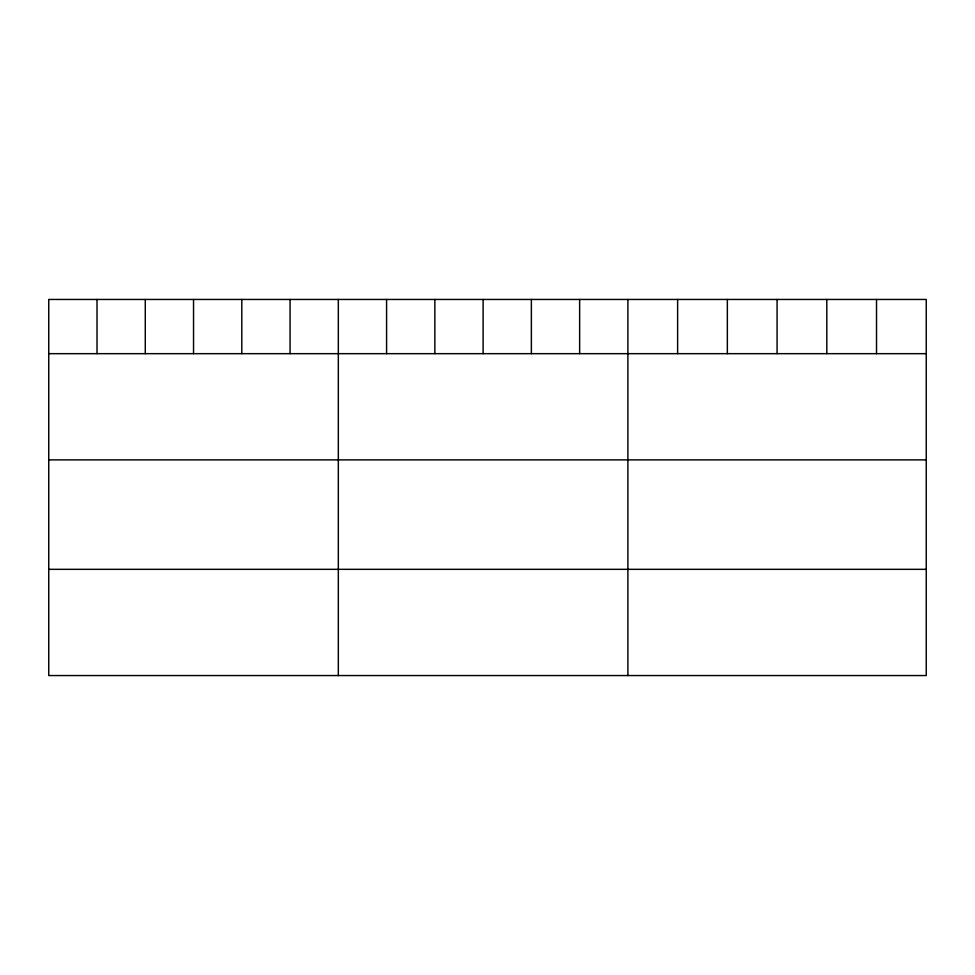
<?xml version="1.0" encoding="UTF-8"?>
<svg xmlns="http://www.w3.org/2000/svg" width="975" height="975" viewBox="0 0 975 975"><rect width="100%" height="100%" fill="white"/><g stroke="black" fill="none" stroke-linecap="round" stroke-linejoin="round"><path stroke-width="1.46" d="M926.25 353.669L926.25 675.553L48.75 675.553L48.75 299.447L926.25 299.447L926.25 353.669L48.75 353.669M48.75 459.883L926.25 459.883M48.75 569.327L926.25 569.327M876.525 299.447L876.525 353.669M826.8 299.447L826.8 353.669M777.075 299.447L777.075 353.669M727.35 299.447L727.35 353.669M677.625 299.447L677.625 353.669M627.9 299.447L627.9 675.553M579.638 299.447L579.638 353.669M531.375 299.447L531.375 353.669M483.112 299.447L483.112 353.669M434.85 299.447L434.85 353.669M386.587 299.447L386.587 353.669M338.325 299.447L338.325 675.553M290.062 299.447L290.062 353.669M241.8 299.447L241.8 353.669M193.538 299.447L193.538 353.669M145.275 299.447L145.275 353.669M97.012 299.447L97.012 353.669"/></g></svg>
